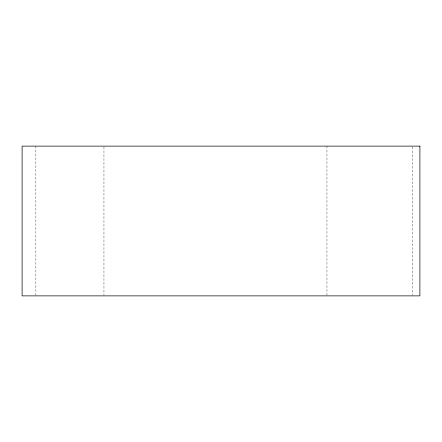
<?xml version="1.0" encoding="UTF-8"?>
<svg xmlns="http://www.w3.org/2000/svg" width="442" height="442" viewBox="0 0 442 442"><rect width="100%" height="100%" fill="white"/><g stroke="black" fill="none" stroke-linecap="round" stroke-linejoin="round"><path stroke-width="0.33" stroke-dasharray="2.21 1.66" d="M412.248 146.816L412.248 295.184M326.953 146.125L326.953 295.184M103.953 146.816L103.953 295.184M35.868 146.125L35.868 295.184"/><path stroke-width="0.66" d="M419.9 146.125L22.1 146.125L22.1 295.875L419.9 295.875L419.9 146.125"/></g></svg>
